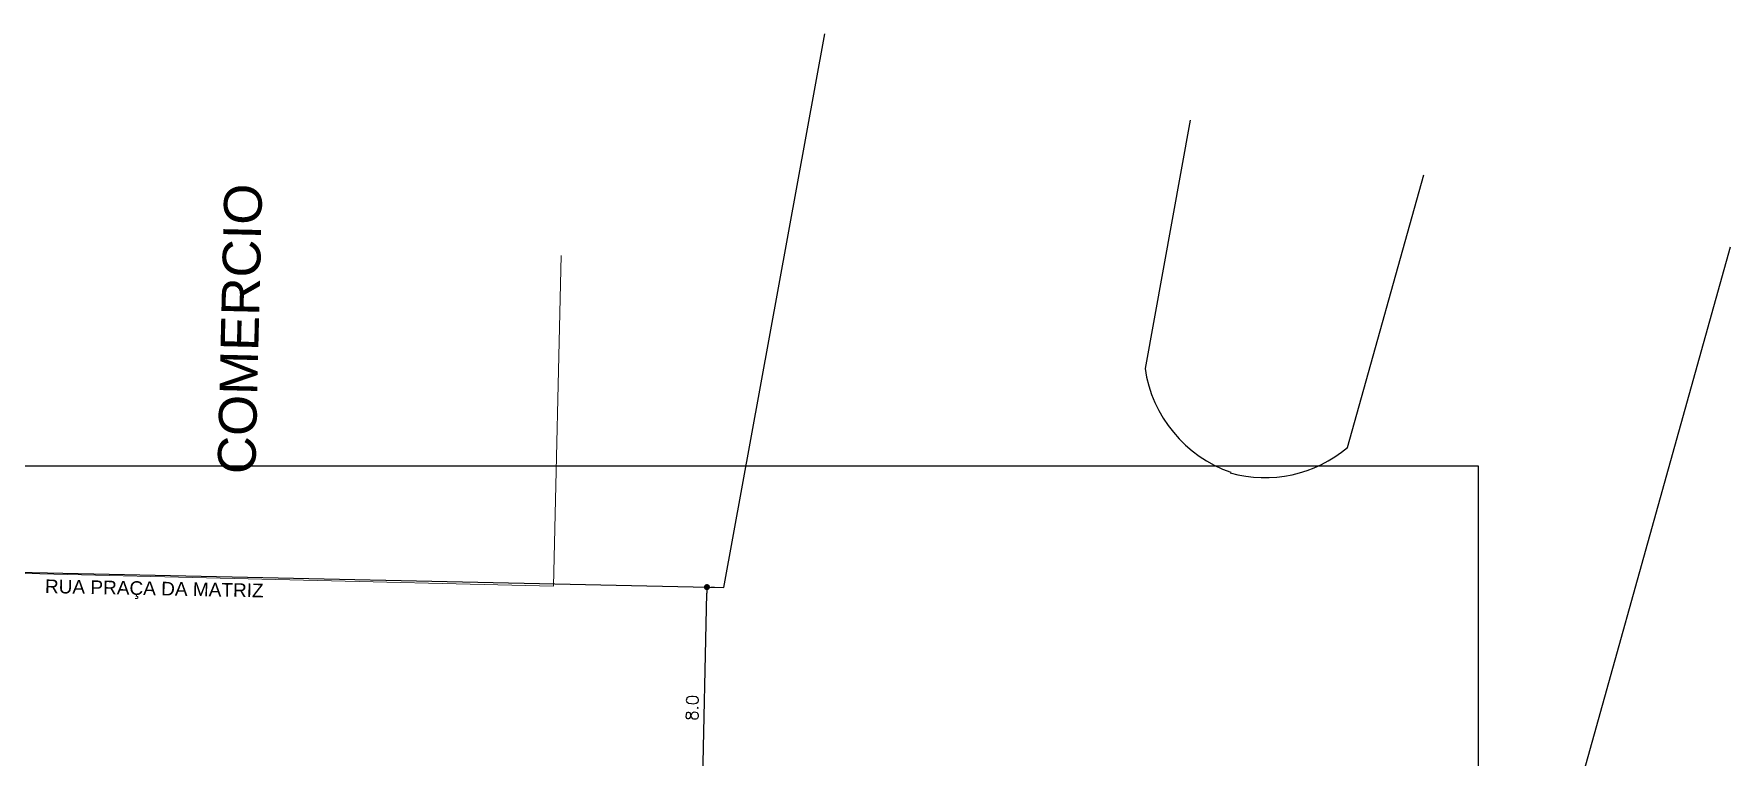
# Model space of a CAD drawing. Extents: x 387222 to 388513, y 9633222 to 9634061.
# Drawn here: x 388007.3 to 388063.3, y 9633368.2 to 9633392.1 of the extents above; entities that cross this region are included whole.
import ezdxf

# ---------------------------------------------------------------- set-up
doc = ezdxf.new("R2010")
doc.units = 0
doc.header["$LTSCALE"] = 0.049213
doc.header["$PDSIZE"] = -2.5
doc.layers.get('Defpoints').update_dxf_attribs({"color": 8})
for name, color, linetype in [('AI-Cotas', 12, 'Continuous'), ('Camada 1', 7, 'Continuous'), ('MEIO-FIO', 3, 'Continuous')]:
    doc.layers.add(name, color=color, linetype=linetype)
doc.layers.add('Layout', color=8, linetype='Continuous', lineweight=13)
doc.styles.add('RS200', font='romans.shx', dxfattribs={"height": 0.4})
doc.styles.add('RUA_200', font='arial.ttf', dxfattribs={"height": 0.45})
doc.styles.add('T7', font='arial.ttf')
doc.dimstyles.new('Cota 200', dxfattribs={"dimscale": 0.2, "dimtxt": 0.4, "dimasz": 1, "dimexe": 1.25, "dimexo": 0.625, "dimgap": 1, "dimtad": 1, "dimzin": 4, "dimdsep": 46, "dimtxsty": 'RS200', "dimblk": 'DOT', "dimcen": 0.1, "dimclrt": 2, "dimadec": 0, "dimazin": 0, "dimtfac": 1, "dimtix": 1, "dimtmove": 0, "dimatfit": 3, "dimldrblk": 'DOT', "dimfxl": 1, "dimarcsym": 0})

# ---------------------------------------------------------------- blocks, each defined once
blk = doc.blocks.new('A$C16AF3B07')
at = {"layer": 'Layout'}
for q in [(87.51, 10.935), (0, 0)]:
    blk.add_line((87.51, 0), q, dxfattribs=at)
at = {"layer": 'Layout', "insert": (76.323, 3.451), "char_height": 1.25, "width": 15.72225, "attachment_point": 1, "rotation": 90, "style": 'T7'}
blk.add_mtext('COMERCIO', dxfattribs=at)
blk = doc.blocks.new('_Dot')
at = {"color": 0, "linetype": 'ByBlock', "lineweight": -2}
blk.add_line((-0.5, 0), (-1, 0), dxfattribs=at)
at = {"color": 0, "linetype": 'ByBlock', "const_width": 0.5}
blk.add_lwpolyline([(-0.25, 0, 1), (0.25, 0, 1)], format="xyb", close=True, dxfattribs=at)
blk = doc.blocks.new('*D231')
at = {"layer": 'AI-Cotas', "color": 0, "lineweight": -2, "transparency": 16777216}
for p, q in [((388029.643, 9633373.82), (388029.768, 9633373.817)), ((388029.349, 9633366.024), (388029.514, 9633373.622)), ((388029.469, 9633365.822), (388029.594, 9633365.819))]:
    blk.add_line(p, q, dxfattribs=at)
at = {"layer": 'Defpoints', "color": 0, "transparency": 16777216}
for p in [(388029.518, 9633373.822), (388029.518, 9633373.822), (388029.344, 9633365.824)]:
    blk.add_point(p, dxfattribs=at)
at = {"layer": 'AI-Cotas', "color": 0, "lineweight": -2, "transparency": 16777216, "xscale": 0.2, "yscale": 0.2, "zscale": 0.2}
for p, rotation in [((388029.518, 9633373.822), 88.75500566624338), ((388029.344, 9633365.824), 268.7550056662434)]:
    blk.add_blockref('_Dot', p, dxfattribs=dict(at, rotation=rotation))
at = {"layer": 'AI-Cotas', "color": 2, "transparency": 16777216, "insert": (388029.031, 9633369.832), "char_height": 0.4, "attachment_point": 5, "rotation": 88.755, "style": 'RS200'}
blk.add_mtext('8.0', dxfattribs=at)

msp = doc.modelspace()

# ---------------------------------------------------------------- linework, layer by layer
at = {"layer": 'Defpoints'}
msp.add_lwpolyline([(388055.008, 9633313.829), (387931.008, 9633313.829), (387931.008, 9633377.829), (388055.008, 9633377.829)], close=True, dxfattribs=at)
at = {"layer": 'MEIO-FIO'}
for points in [[(387935.219, 9633303.868), (387936.952, 9633375.764), (387980.793, 9633374.901), (387987.355, 9633374.744), (388006.711, 9633374.318), (388030.08, 9633373.81), (388033.415, 9633392.108)], [(388063.337, 9633385.058), (388052.096, 9633344.778), (388047.475, 9633325.39), (388050.334, 9633325.061)]]:
    msp.add_lwpolyline(points, dxfattribs=at)
for points in [[(388045.496, 9633389.262), (388043.999, 9633381.053, 0.279959), (388046.834, 9633377.618)], [(388046.816, 9633377.603, 0.251179), (388050.696, 9633378.441), (388053.209, 9633387.445)]]:
    msp.add_lwpolyline(points, format="xyb", dxfattribs=at)

# ---------------------------------------------------------------- block references
at = {"layer": 'Camada 1', "rotation": 358.6285692007096}
msp.add_blockref('A$C16AF3B07', (387936.956, 9633375.95), dxfattribs=at)

# ---------------------------------------------------------------- texts
at = {"color": 0, "style": 'RUA_200'}
msp.add_text('RUA PRAÇA DA MATRIZ', height=0.45, rotation=358.8589, dxfattribs=at).set_placement((388007.632, 9633373.626))

# ---------------------------------------------------------------- dimensions: what is measured, and where the dimension line sits
at = {"layer": 'AI-Cotas'}
dim = msp.add_aligned_dim(p1=(388029.344, 9633365.824), p2=(388029.518, 9633373.822), distance=0, dimstyle='Cota 200', override={"dimdec": 1}, dxfattribs=at)
dim.commit()
dim.dimension.update_dxf_attribs({"geometry": '*D231', "text_midpoint": (388029.031, 9633369.832)})

doc.saveas('drawing.dxf')
